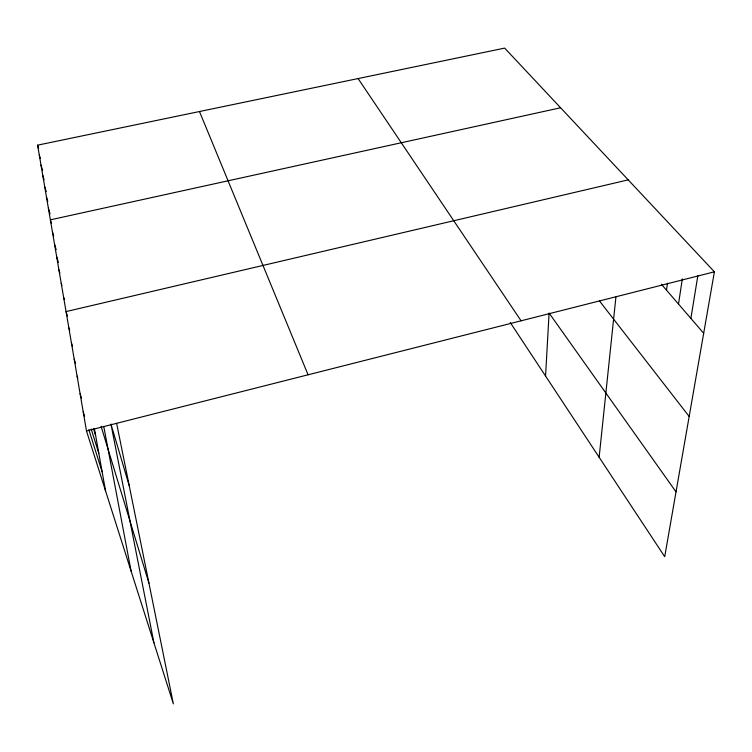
<?xml version="1.0" encoding="UTF-8"?>
<svg xmlns="http://www.w3.org/2000/svg" width="752" height="752" viewBox="0 0 752 752"><rect width="100%" height="100%" fill="white"/><g stroke="black" fill="none" stroke-linecap="round" stroke-linejoin="round"><path stroke-width="1.13" d="M545.557 376.047L549.092 313.039L676.02 491.855M599.128 457.263L615.916 297.059M666.498 290.169L667.485 283.203M678.501 304.071L682.327 278.87M690.891 318.425L697.828 275.787M116.635 423.423L173.364 703.891L86.48 430.962L37.6 145.164L504.667 48.109L714.4 271.81L664.712 556.696L510.27 322.533M86.48 430.962L714.4 271.81M628.202 179.869L66.063 311.582L67.426 316.066M560.597 107.762L50.375 219.838L51.371 223.212M661.412 284.265L703.684 333.258M599.372 300.828L689.17 416.458M358.102 78.565L521.08 320.813M199.487 111.522L308.076 374.797M83.237 411.993L84.628 416.42M88.83 429.693L102.112 471.72M80.107 393.719L81.498 398.137M91.189 429.016L98.803 453.277M77.099 376.103L77.794 378.35M93.521 428.734L95.617 435.455M74.194 359.118L75.576 363.583M71.384 342.724L72.418 346.052M69.015 327.994L69.692 330.203M101.097 426.375L148.943 583.138M61.222 283.297L61.899 285.516M63.6 297.209L64.287 299.446M58.919 269.818L59.916 273.126M54.52 244.071L56.184 249.645M56.682 256.742L58.365 262.354M52.414 231.776L53.73 236.203M48.391 208.248L50.036 213.831M129.25 485.801L110.939 424.043L153.925 642.81M44.923 187.163L46.248 191.666M46.464 196.986L47.771 201.423M41.003 165.045L42.62 170.61M42.77 175.395L44.086 179.869M37.6 145.164L38.578 148.529M39.273 154.968L40.241 158.287M103.757 426.44L131.074 571.031M94.376 428.574L105.543 490.84"/></g></svg>
